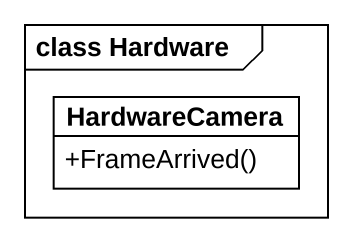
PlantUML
@startuml
mainframe class Hardware
hide circle
hide empty members
skinparam classAttributeIconSize 0
class HardwareCamera {
  +FrameArrived()
}
@enduml
